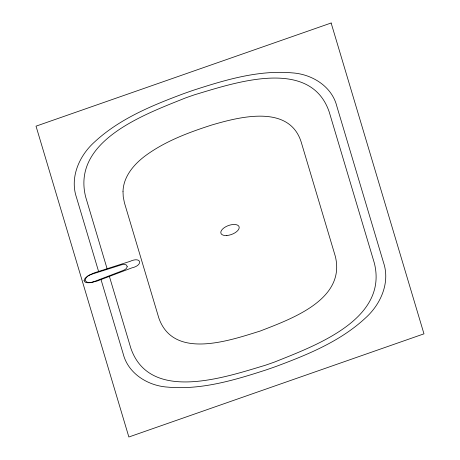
<?xml version="1.0" encoding="UTF-8"?>
<svg xmlns="http://www.w3.org/2000/svg" width="460" height="460" viewBox="0 0 460 460"><rect width="100%" height="100%" fill="white"/><g stroke="black" fill="none" stroke-linecap="round" stroke-linejoin="round"><path stroke-width="0.69" d="M107.099 268.732L85.669 196.972C71.49 140.507 145.285 114.16 185.259 98.032A262.942 128.679 -20.1 0 1 194.902 94.662C234.186 82.995 310.201 56.626 329.182 111.855L374.331 263.028C388.51 319.493 314.715 345.839 274.741 361.968A262.942 128.679 -20.1 0 1 265.098 365.338C225.814 377.004 149.799 403.374 130.818 348.145L109.388 276.391M98.595 271.463L76.469 197.397C69.632 177.284 79.367 155.618 94.467 142.059C119.542 118.737 151.949 105.501 183.592 93.685A290.95 142.387 -20.1 0 1 193.901 90.079C225.549 79.827 258.698 69.857 292.341 72.887C312.024 74.158 331.942 86.353 336.869 106.375L383.531 262.602C390.367 282.716 380.633 304.382 365.533 317.94C340.457 341.262 308.05 354.499 276.408 366.315A290.95 142.387 -20.1 0 1 266.098 369.921C234.45 380.173 201.302 390.143 167.658 387.113C147.976 385.842 128.058 373.647 123.13 353.625L101.01 279.559M127.207 266.593C126.81 269.382 123.475 270.256 121.262 271.193L95.392 281.117C83.45 286.085 81.593 276.736 93.196 273.757L119.537 265.431C121.791 264.667 126.655 262.976 127.207 266.593M84.065 280.427C84.41 283.176 88.13 282.768 90.143 282.681A13.179 6.452 -20.1 0 0 90.729 282.624L96.899 281.112L131.899 267.869C143.52 265.27 141.306 256.111 129.967 261.389L94.415 272.809L88.602 275.488A13.179 6.452 -20.1 0 0 88.09 275.81L85.083 278.3L84.065 280.427M123.004 191.67L123.24 196.765L124.436 202.831L158.821 317.986C173.581 360.329 229.868 340.423 260.182 331.05C291.186 318.929 346.064 299.673 335.311 256.289L301.179 142.013C289.173 104.035 239.717 116.811 211.807 124.999C188.6 132.474 165.238 141.157 145.44 155.721C133.946 164.266 123.297 176.634 123.004 191.67M331.137 23L36.024 126.161L128.863 437L423.976 333.839L331.137 23M226.855 235.503A9.654 4.726 -20.1 0 0 239.068 226.694A9.654 4.726 -20.1 0 0 224.072 227.809A9.654 4.726 -20.1 0 0 226.855 235.503"/></g></svg>
